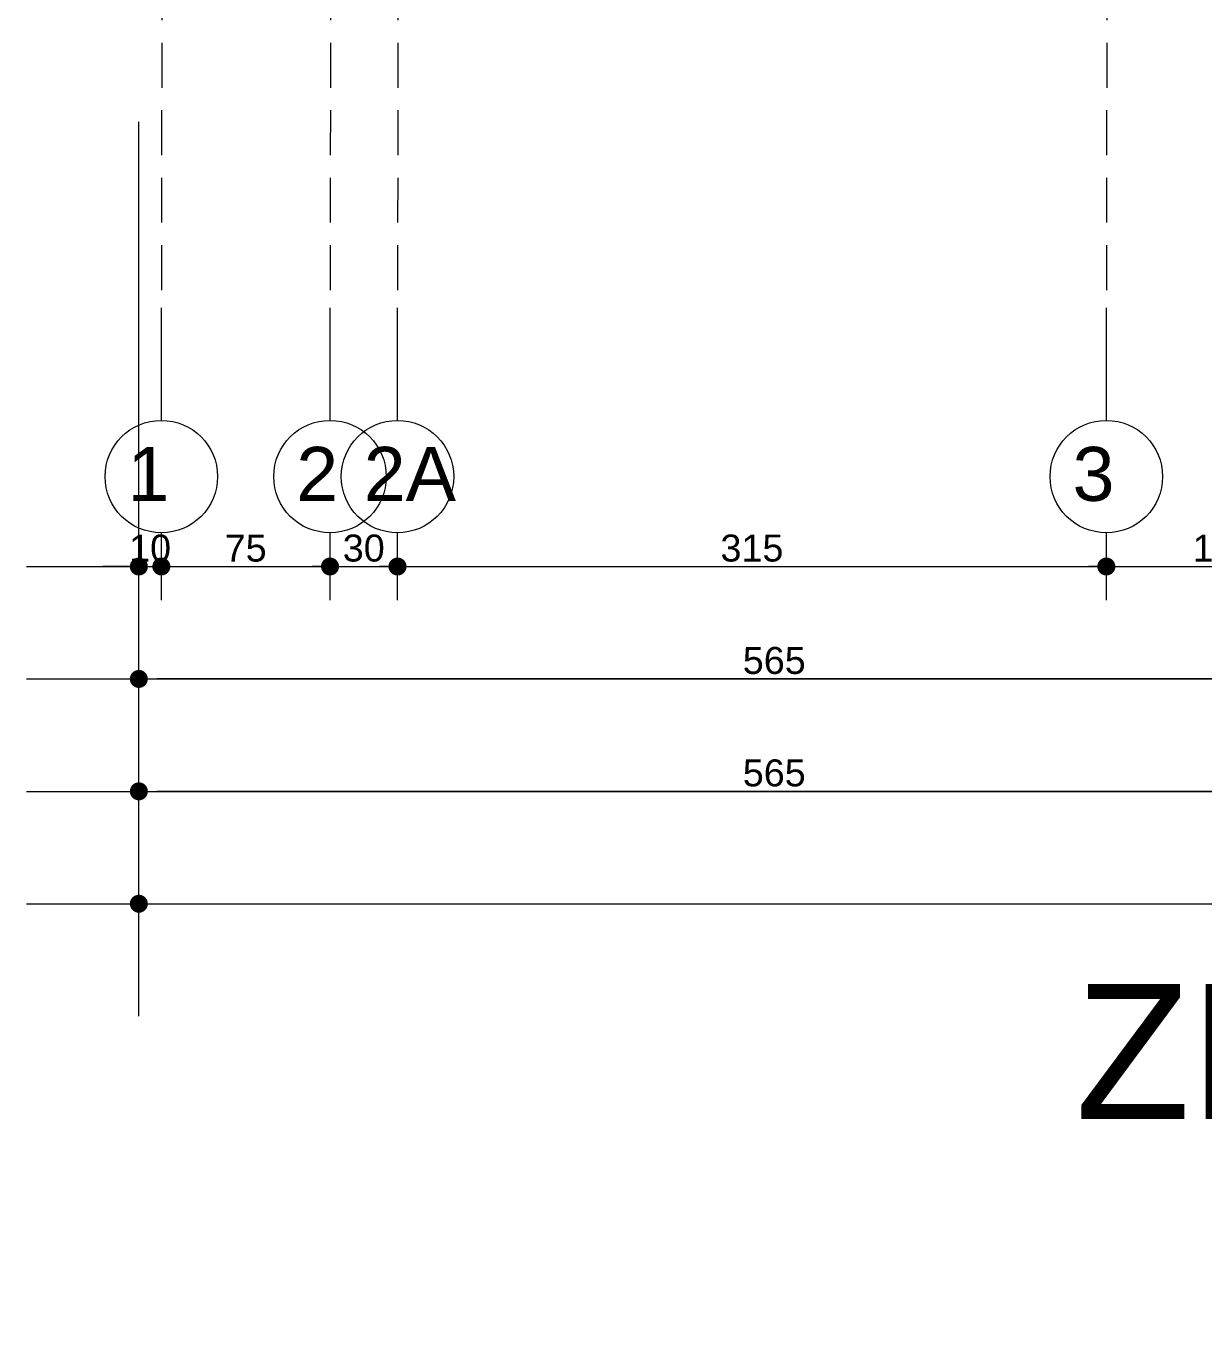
# Model space of a CAD drawing. Header units: millimetres. Extents: x 38129 to 72024, y -56282 to 16512.
# Drawn here: x 45489 to 46013, y -45825 to -45238 of the extents above; entities that cross this region are included whole.
import ezdxf

# ---------------------------------------------------------------- set-up
doc = ezdxf.new("R2010")
doc.units = ezdxf.units.MM
doc.linetypes.add('HIDDEN', pattern=[0.375, 0.25, -0.125])
for name, color, linetype, lineweight in [('AKS', 55, 'HIDDEN', 0), ('DIŞÖLÇÜ', 37, 'Continuous', 0), ('mahal', 7, 'Continuous', 5)]:
    doc.layers.add(name, color=color, linetype=linetype, lineweight=lineweight)
doc.styles.add('icdisolcu_yazi', font='arial.ttf')
doc.styles.get("Standard").update_dxf_attribs({"font": 'arial.ttf'})
doc.dimstyles.new('İç Ölçü', dxfattribs={"dimtxt": 12, "dimasz": 8, "dimexe": 5, "dimexo": 0, "dimgap": 2, "dimtad": 1, "dimdec": 0, "dimzin": 12, "dimdsep": 46, "dimtxsty": 'icdisolcu_yazi', "dimblk": 'DOT', "dimcen": 8, "dimdle": 5, "dimclrd": 256, "dimclre": 256, "dimclrt": 7, "dimadec": 0, "dimazin": 3, "dimtfac": 1, "dimtdec": 0, "dimtix": 1, "dimtmove": 2, "dimatfit": 3, "dimldrblk": 'DOT', "dimfxl": 0, "dimtolj": 1, "dimtzin": 0, "dimlwd": -1, "dimlwe": -1, "dimarcsym": 0})

# ---------------------------------------------------------------- blocks, each defined once
blk = doc.blocks.new('_Dot')
at = {"color": 0, "lineweight": -2}
blk.add_line((-0.5, 0), (-1, 0), dxfattribs=at)
at = {"color": 0, "lineweight": 30, "const_width": 0.5}
blk.add_lwpolyline([(-0.25, 0, 1), (0.25, 0, 1)], format="xyb", close=True, dxfattribs=at)
blk = doc.blocks.new('*D793')
at = {"layer": 'Defpoints', "color": 0, "lineweight": 120, "transparency": 16777216}
for p in [(45539.24, -45479.18), (45549.24, -45478.07), (45549.24, -45478.07)]:
    blk.add_point(p, dxfattribs=at)
at = {"layer": 'DIŞÖLÇÜ', "transparency": 16777216}
for p, q in [((45539.24, -45479.18), (45539.24, -45473.07)), ((45549.24, -45478.07), (45549.24, -45473.07))]:
    blk.add_line(p, q, dxfattribs=at)
at = {"layer": 'DIŞÖLÇÜ', "linetype": 'Continuous', "transparency": 16777216}
for p, q in [((45531.24, -45478.07), (45523.24, -45478.07)), ((45539.24, -45478.07), (45549.24, -45478.07)), ((45557.24, -45478.07), (45565.24, -45478.07))]:
    blk.add_line(p, q, dxfattribs=at)
at = {"layer": 'DIŞÖLÇÜ', "transparency": 16777216, "xscale": 8, "yscale": 8, "zscale": 8}
blk.add_blockref('_Dot', (45539.24, -45478.07), dxfattribs=at)
at = {"layer": 'DIŞÖLÇÜ', "transparency": 16777216, "xscale": 8, "yscale": 8, "zscale": 8, "rotation": 180}
blk.add_blockref('_Dot', (45549.24, -45478.07), dxfattribs=at)
at = {"layer": 'DIŞÖLÇÜ', "color": 7, "transparency": 16777216, "insert": (45544.24, -45469.94), "char_height": 12, "attachment_point": 5, "style": 'icdisolcu_yazi'}
blk.add_mtext('\\A1;10', dxfattribs=at)
blk = doc.blocks.new('*D794')
at = {"layer": 'Defpoints', "color": 0, "lineweight": 120, "transparency": 16777216}
for p in [(45549.24, -45478.07), (45624.24, -45478.07), (45624.24, -45478.07)]:
    blk.add_point(p, dxfattribs=at)
at = {"layer": 'DIŞÖLÇÜ', "transparency": 16777216}
for p, q in [((45549.24, -45478.07), (45549.24, -45473.07)), ((45624.24, -45478.07), (45624.24, -45473.07))]:
    blk.add_line(p, q, dxfattribs=at)
at = {"layer": 'DIŞÖLÇÜ', "linetype": 'Continuous', "transparency": 16777216}
blk.add_line((45557.24, -45478.07), (45616.24, -45478.07), dxfattribs=at)
at = {"layer": 'DIŞÖLÇÜ', "transparency": 16777216, "xscale": 8, "yscale": 8, "zscale": 8, "rotation": 180}
blk.add_blockref('_Dot', (45549.24, -45478.07), dxfattribs=at)
at = {"layer": 'DIŞÖLÇÜ', "transparency": 16777216, "xscale": 8, "yscale": 8, "zscale": 8}
blk.add_blockref('_Dot', (45624.24, -45478.07), dxfattribs=at)
at = {"layer": 'DIŞÖLÇÜ', "color": 7, "transparency": 16777216, "insert": (45586.74, -45469.97), "char_height": 12, "attachment_point": 5, "style": 'icdisolcu_yazi'}
blk.add_mtext('\\A1;75', dxfattribs=at)
blk = doc.blocks.new('*D795')
at = {"layer": 'Defpoints', "color": 0, "lineweight": 120, "transparency": 16777216}
for p in [(45654.24, -45478.07), (45969.39, -45478.07), (45969.39, -45478.07)]:
    blk.add_point(p, dxfattribs=at)
at = {"layer": 'DIŞÖLÇÜ', "transparency": 16777216}
for p, q in [((45654.24, -45478.07), (45654.24, -45473.07)), ((45969.39, -45478.07), (45969.39, -45473.07))]:
    blk.add_line(p, q, dxfattribs=at)
at = {"layer": 'DIŞÖLÇÜ', "linetype": 'Continuous', "transparency": 16777216}
blk.add_line((45662.24, -45478.07), (45961.39, -45478.07), dxfattribs=at)
at = {"layer": 'DIŞÖLÇÜ', "transparency": 16777216, "xscale": 8, "yscale": 8, "zscale": 8, "rotation": 180}
blk.add_blockref('_Dot', (45654.24, -45478.07), dxfattribs=at)
at = {"layer": 'DIŞÖLÇÜ', "transparency": 16777216, "xscale": 8, "yscale": 8, "zscale": 8}
blk.add_blockref('_Dot', (45969.39, -45478.07), dxfattribs=at)
at = {"layer": 'DIŞÖLÇÜ', "color": 7, "transparency": 16777216, "insert": (45811.82, -45469.94), "char_height": 12, "attachment_point": 5, "style": 'icdisolcu_yazi'}
blk.add_mtext('\\A1;315', dxfattribs=at)
blk = doc.blocks.new('*D796')
at = {"layer": 'Defpoints', "color": 0, "lineweight": 120, "transparency": 16777216}
for p in [(45969.39, -45478.07), (46074.09, -45478.07), (46074.09, -45478.07)]:
    blk.add_point(p, dxfattribs=at)
at = {"layer": 'DIŞÖLÇÜ', "transparency": 16777216}
for p, q in [((45969.39, -45478.07), (45969.39, -45473.07)), ((46074.09, -45478.07), (46074.09, -45473.07))]:
    blk.add_line(p, q, dxfattribs=at)
at = {"layer": 'DIŞÖLÇÜ', "linetype": 'Continuous', "transparency": 16777216}
blk.add_line((45977.39, -45478.07), (46066.09, -45478.07), dxfattribs=at)
at = {"layer": 'DIŞÖLÇÜ', "transparency": 16777216, "xscale": 8, "yscale": 8, "zscale": 8, "rotation": 180}
blk.add_blockref('_Dot', (45969.39, -45478.07), dxfattribs=at)
at = {"layer": 'DIŞÖLÇÜ', "transparency": 16777216, "xscale": 8, "yscale": 8, "zscale": 8}
blk.add_blockref('_Dot', (46074.09, -45478.07), dxfattribs=at)
at = {"layer": 'DIŞÖLÇÜ', "color": 7, "transparency": 16777216, "insert": (46021.74, -45469.94), "char_height": 12, "attachment_point": 5, "style": 'icdisolcu_yazi'}
blk.add_mtext('\\A1;105', dxfattribs=at)
blk = doc.blocks.new('*D801')
at = {"layer": 'Defpoints', "color": 0, "lineweight": 120, "transparency": 16777216}
for p in [(45539.24, -45628.07), (46989.33, -45628.07), (46989.33, -45628.07)]:
    blk.add_point(p, dxfattribs=at)
at = {"layer": 'DIŞÖLÇÜ', "transparency": 16777216}
for p, q in [((45539.24, -45628.07), (45539.24, -45623.07)), ((46989.33, -45628.07), (46989.33, -45623.07))]:
    blk.add_line(p, q, dxfattribs=at)
at = {"layer": 'DIŞÖLÇÜ', "linetype": 'Continuous', "transparency": 16777216}
blk.add_line((45547.24, -45628.07), (46981.33, -45628.07), dxfattribs=at)
at = {"layer": 'DIŞÖLÇÜ', "transparency": 16777216, "xscale": 8, "yscale": 8, "zscale": 8, "rotation": 180}
blk.add_blockref('_Dot', (45539.24, -45628.07), dxfattribs=at)
at = {"layer": 'DIŞÖLÇÜ', "transparency": 16777216, "xscale": 8, "yscale": 8, "zscale": 8}
blk.add_blockref('_Dot', (46989.33, -45628.07), dxfattribs=at)
at = {"layer": 'DIŞÖLÇÜ', "color": 7, "transparency": 16777216, "insert": (46264.29, -45619.94), "char_height": 12, "attachment_point": 5, "style": 'icdisolcu_yazi'}
blk.add_mtext('\\A1;1450', dxfattribs=at)
blk = doc.blocks.new('*D803')
at = {"layer": 'Defpoints', "color": 0, "lineweight": 120, "transparency": 16777216}
for p in [(45539.24, -45578.07), (45539.24, -45578.07), (46104.24, -45578.07)]:
    blk.add_point(p, dxfattribs=at)
at = {"layer": 'DIŞÖLÇÜ', "transparency": 16777216}
for p, q in [((45539.24, -45578.07), (45539.24, -45573.07)), ((46104.24, -45578.07), (46104.24, -45573.07))]:
    blk.add_line(p, q, dxfattribs=at)
at = {"layer": 'DIŞÖLÇÜ', "linetype": 'Continuous', "transparency": 16777216}
blk.add_line((46096.24, -45578.07), (45547.24, -45578.07), dxfattribs=at)
at = {"layer": 'DIŞÖLÇÜ', "transparency": 16777216, "xscale": 8, "yscale": 8, "zscale": 8, "rotation": 180}
blk.add_blockref('_Dot', (45539.24, -45578.07), dxfattribs=at)
at = {"layer": 'DIŞÖLÇÜ', "transparency": 16777216, "xscale": 8, "yscale": 8, "zscale": 8}
blk.add_blockref('_Dot', (46104.24, -45578.07), dxfattribs=at)
at = {"layer": 'DIŞÖLÇÜ', "color": 7, "transparency": 16777216, "insert": (45821.74, -45569.94), "char_height": 12, "attachment_point": 5, "style": 'icdisolcu_yazi'}
blk.add_mtext('\\A1;565', dxfattribs=at)
blk = doc.blocks.new('*D812')
at = {"layer": 'Defpoints', "color": 0, "lineweight": 120, "transparency": 16777216}
for p in [(45539.24, -45528.07), (45539.24, -45528.07), (46104.24, -45528.07)]:
    blk.add_point(p, dxfattribs=at)
at = {"layer": 'DIŞÖLÇÜ', "transparency": 16777216}
for p, q in [((45539.24, -45528.07), (45539.24, -45523.07)), ((46104.24, -45528.07), (46104.24, -45523.07))]:
    blk.add_line(p, q, dxfattribs=at)
at = {"layer": 'DIŞÖLÇÜ', "linetype": 'Continuous', "transparency": 16777216}
blk.add_line((46096.24, -45528.07), (45547.24, -45528.07), dxfattribs=at)
at = {"layer": 'DIŞÖLÇÜ', "transparency": 16777216, "xscale": 8, "yscale": 8, "zscale": 8, "rotation": 180}
blk.add_blockref('_Dot', (45539.24, -45528.07), dxfattribs=at)
at = {"layer": 'DIŞÖLÇÜ', "transparency": 16777216, "xscale": 8, "yscale": 8, "zscale": 8}
blk.add_blockref('_Dot', (46104.24, -45528.07), dxfattribs=at)
at = {"layer": 'DIŞÖLÇÜ', "color": 7, "transparency": 16777216, "insert": (45821.74, -45519.94), "char_height": 12, "attachment_point": 5, "style": 'icdisolcu_yazi'}
blk.add_mtext('\\A1;565', dxfattribs=at)
blk = doc.blocks.new('*D824')
at = {"layer": 'Defpoints', "color": 0, "lineweight": 120, "transparency": 16777216}
for p in [(45624.24, -45478.07), (45654.24, -45478.07), (45654.24, -45478.07)]:
    blk.add_point(p, dxfattribs=at)
at = {"layer": 'DIŞÖLÇÜ', "transparency": 16777216}
for p, q in [((45624.24, -45478.07), (45624.24, -45473.07)), ((45654.24, -45478.07), (45654.24, -45473.07))]:
    blk.add_line(p, q, dxfattribs=at)
at = {"layer": 'DIŞÖLÇÜ', "linetype": 'Continuous', "transparency": 16777216}
blk.add_line((45632.24, -45478.07), (45646.24, -45478.07), dxfattribs=at)
at = {"layer": 'DIŞÖLÇÜ', "transparency": 16777216, "xscale": 8, "yscale": 8, "zscale": 8, "rotation": 180}
blk.add_blockref('_Dot', (45624.24, -45478.07), dxfattribs=at)
at = {"layer": 'DIŞÖLÇÜ', "transparency": 16777216, "xscale": 8, "yscale": 8, "zscale": 8}
blk.add_blockref('_Dot', (45654.24, -45478.07), dxfattribs=at)
at = {"layer": 'DIŞÖLÇÜ', "color": 7, "transparency": 16777216, "insert": (45639.24, -45469.94), "char_height": 12, "attachment_point": 5, "style": 'icdisolcu_yazi'}
blk.add_mtext('\\A1;30', dxfattribs=at)

msp = doc.modelspace()

# ---------------------------------------------------------------- linework, layer by layer
at = {"layer": 'AKS', "ltscale": 80}
for p, q in [((45553.1, -42965.11), (45549.24, -45363.07)), ((45628.1, -42965.11), (45624.24, -45363.07)), ((45658.1, -42965.11), (45654.24, -45363.07)), ((45973.24, -42965.11), (45969.39, -45363.07))]:
    msp.add_line(p, q, dxfattribs=at)
at = {"layer": 'DIŞÖLÇÜ'}
for p, q in [((45539.24, -45678.07), (45539.24, -45280.29)), ((45549.24, -45413.07), (45549.24, -45363.07)), ((45549.24, -45413.07), (45549.24, -45363.07)), ((45624.24, -45413.07), (45624.24, -45363.07)), ((45624.24, -45413.07), (45624.24, -45363.07)), ((45654.24, -45413.07), (45654.24, -45363.07)), ((45654.24, -45413.07), (45654.24, -45363.07)), ((45969.39, -45413.07), (45969.39, -45363.07)), ((45969.39, -45413.07), (45969.39, -45363.07)), ((45549.24, -45493.07), (45549.24, -45463.07)), ((45624.24, -45493.07), (45624.24, -45463.07)), ((45654.24, -45493.07), (45654.24, -45463.07)), ((45969.39, -45493.07), (45969.39, -45463.07)), ((45489.24, -45478.07), (47039.33, -45478.07)), ((45489.24, -45528.07), (47039.33, -45528.07)), ((45489.24, -45578.07), (47039.33, -45578.07)), ((45489.24, -45628.07), (47039.33, -45628.07))]:
    msp.add_line(p, q, dxfattribs=at)
for centre in [(45549.24, -45438.07), (45624.24, -45438.07), (45654.24, -45438.07), (45969.39, -45438.07)]:
    msp.add_circle(centre, 25, dxfattribs=at)

# ---------------------------------------------------------------- texts
at = {"layer": 'DIŞÖLÇÜ', "char_height": 24, "width": 425.6226, "attachment_point": 1, "rotation": 0}
for s, insert in [('1', (45534.22, -45424.87)), ('2', (45609.22, -45424.87)), ('2A', (45639.22, -45424.87)), ('3', (45954.37, -45424.87))]:
    msp.add_mtext(s, dxfattribs=dict(at, insert=insert))
at = {"layer": 'mahal', "insert": (45941.09, -45663.74), "char_height": 60, "attachment_point": 1}
msp.add_mtext_dynamic_manual_height_columns('\\pi14.45285;ZEMIN KAT PLANI \\P\\pi244.36418;Ö:1/50', width=732.2891, gutter_width=12.5, heights=[0], dxfattribs=at)

# ---------------------------------------------------------------- dimensions: what is measured, and where the dimension line sits
at = {"layer": 'DIŞÖLÇÜ'}
for base, p1, p2, picture, middle in [((45549.24, -45478.07), (45539.24, -45479.18), (45549.24, -45478.07), '*D793', (45544.24, -45469.94)), ((45624.24, -45478.07), (45549.24, -45478.07), (45624.24, -45478.07), '*D794', (45586.74, -45469.97)), ((45654.24, -45478.07), (45624.24, -45478.07), (45654.24, -45478.07), '*D824', (45639.24, -45469.94)), ((45969.39, -45478.07), (45654.24, -45478.07), (45969.39, -45478.07), '*D795', (45811.82, -45469.94)), ((46074.09, -45478.07), (45969.39, -45478.07), (46074.09, -45478.07), '*D796', (46021.74, -45469.94)), ((45539.24, -45528.07), (46104.24, -45528.07), (45539.24, -45528.07), '*D812', (45821.74, -45519.94)), ((45539.24, -45578.07), (46104.24, -45578.07), (45539.24, -45578.07), '*D803', (45821.74, -45569.94)), ((46989.33, -45628.07), (45539.24, -45628.07), (46989.33, -45628.07), '*D801', (46264.29, -45619.94))]:
    dim = msp.add_linear_dim(base=base, p1=p1, p2=p2, dimstyle='İç Ölçü', dxfattribs=at)
    dim.commit()
    dim.dimension.update_dxf_attribs({"geometry": picture, "text_midpoint": middle})

doc.saveas('drawing.dxf')
